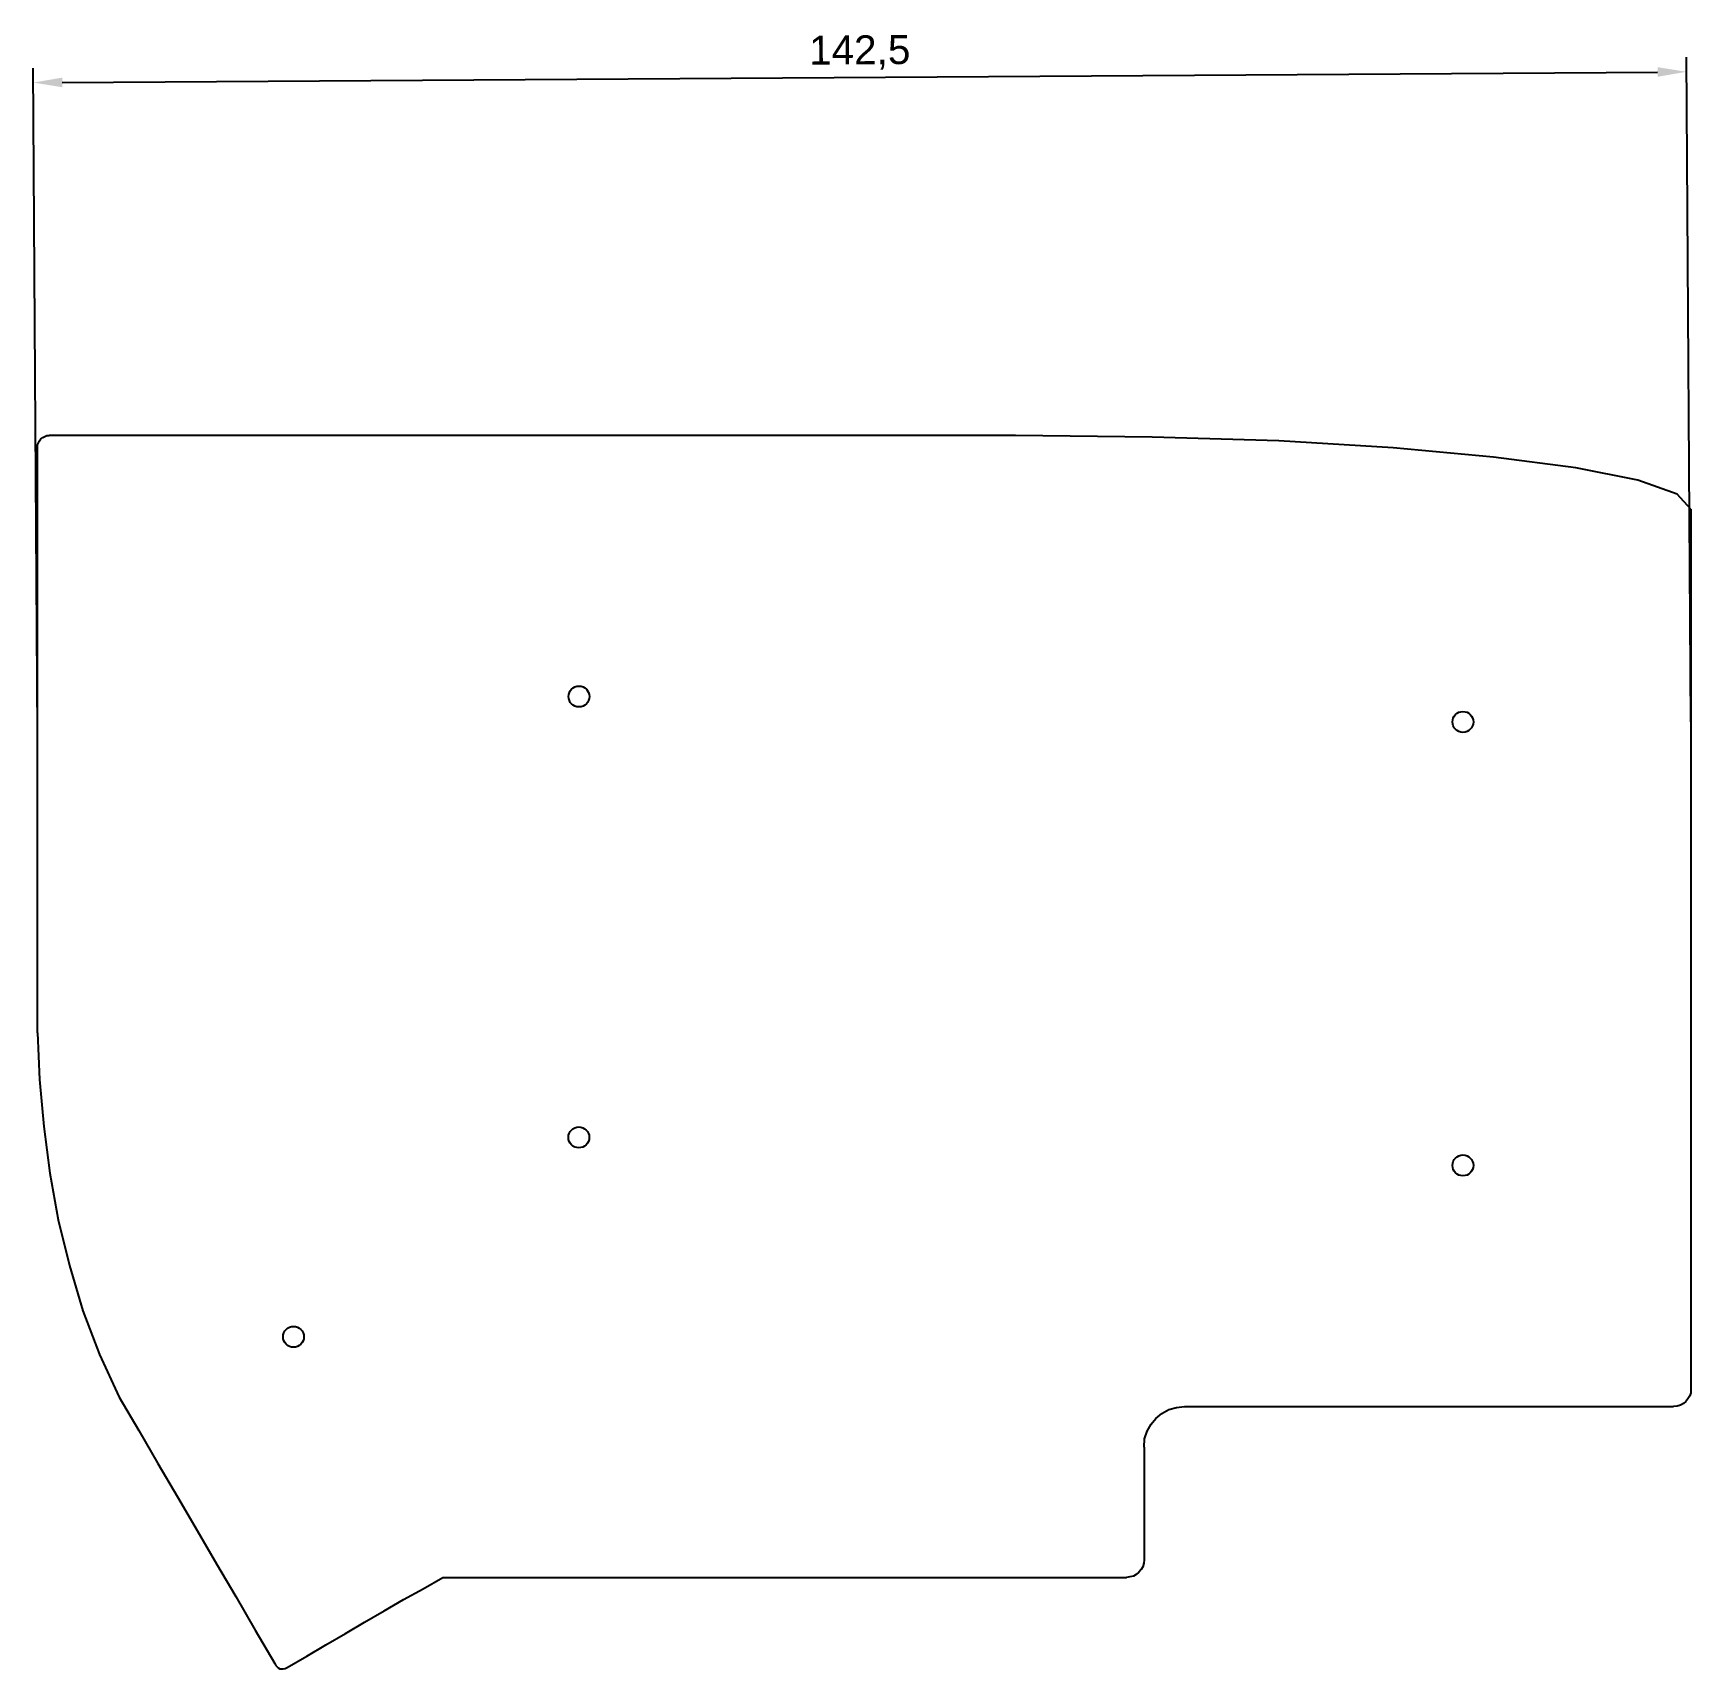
# Model space of a CAD drawing. Header units: millimetres. Extents: x 77 to 220, y 52 to 193.
import ezdxf

# ---------------------------------------------------------------- set-up
doc = ezdxf.new("R2010")
doc.units = ezdxf.units.MM
doc.styles.get("Standard").update_dxf_attribs({"font": 'arial.ttf'})
doc.dimstyles.new('ISO-25', dxfattribs={"dimtxt": 2.5, "dimasz": 2.5, "dimexe": 1.25, "dimexo": 0.625, "dimtad": 1, "dimtxsty": 'Standard', "dimcen": 2.5, "dimadec": 0, "dimazin": 0, "dimtfac": 1, "dimtmove": 0, "dimatfit": 3, "dimfxl": 1, "dimarcsym": 0})

# ---------------------------------------------------------------- blocks, each defined once
blk = doc.blocks.new('*D1')
at = {"color": 0, "lineweight": -2, "transparency": 16777216}
for p, q in [((219.75, 133.47), (219.37, 190.76)), ((77.25, 132.54), (76.88, 189.83)), ((79.39, 188.6), (216.88, 189.49))]:
    blk.add_line(p, q, dxfattribs=at)
at = {"color": 0, "transparency": 16777216}
for points in [[(79.39, 189.01), (79.39, 188.18), (76.89, 188.58)], [(216.88, 189.91), (216.88, 189.08), (219.38, 189.51)]]:
    blk.add_solid(points, dxfattribs=at)
at = {"layer": 'Defpoints', "color": 0, "transparency": 16777216}
for p in [(219.38, 189.51), (77.26, 131.91), (219.75, 132.84)]:
    blk.add_point(p, dxfattribs=at)
at = {"color": 0, "transparency": 16777216, "insert": (148.12, 191.17), "char_height": 2.5, "attachment_point": 5, "rotation": 0.3745}
blk.add_mtext('142,5', dxfattribs=at)

msp = doc.modelspace()

# ---------------------------------------------------------------- linework, layer by layer
at = {"color": 7, "lineweight": -3}
for points in [[(77.258, 157.353), (77.343, 157.522)], [(77.258, 157.141), (77.258, 157.353)], [(77.343, 157.522), (77.428, 157.692)], [(77.428, 157.692), (77.555, 157.861)], [(77.555, 157.861), (77.724, 157.988)], [(77.724, 157.988), (77.893, 158.073)], [(77.893, 158.073), (78.063, 158.157)], [(78.063, 158.157), (78.274, 158.157)], [(88.688, 158.157), (78.274, 158.157)], [(99.102, 158.157), (88.688, 158.157)], [(109.516, 158.157), (99.102, 158.157)], [(119.93, 158.157), (109.516, 158.157)], [(130.344, 158.157), (119.93, 158.157)], [(140.758, 158.157), (130.344, 158.157)], [(151.13, 158.157), (140.758, 158.157)], [(161.544, 158.157), (151.13, 158.157)], [(173.313, 158.03), (161.544, 158.157)], [(184.235, 157.692), (173.313, 158.03)], [(194.098, 157.099), (184.235, 157.692)], [(77.258, 150.834), (77.258, 157.141)], [(202.734, 156.295), (194.098, 157.099)], [(209.846, 155.363), (202.734, 156.295)], [(215.18, 154.305), (209.846, 155.363)], [(218.567, 153.12), (215.18, 154.305)], [(219.752, 151.807), (218.567, 153.12)], [(219.752, 151.807), (219.752, 142.325)], [(77.258, 144.526), (77.258, 150.834)], [(77.258, 138.218), (77.258, 144.526)], [(219.752, 142.325), (219.752, 132.842)], [(77.258, 131.911), (77.258, 138.218)], [(77.258, 125.603), (77.258, 131.911)], [(219.752, 132.842), (219.752, 123.359)], [(77.258, 119.295), (77.258, 125.603)], [(219.752, 123.359), (219.752, 113.877)], [(77.258, 112.988), (77.258, 119.295)], [(77.258, 106.68), (77.258, 112.988)], [(219.752, 113.877), (219.752, 104.394)], [(77.258, 106.68), (77.428, 102.658)], [(219.752, 104.394), (219.752, 94.911)], [(77.428, 102.658), (77.809, 98.594)], [(77.809, 98.594), (78.317, 94.573)], [(78.317, 94.573), (79.036, 90.551)], [(219.752, 94.911), (219.752, 85.471)], [(79.036, 90.551), (80.01, 86.614)], [(80.01, 86.614), (81.153, 82.719)], [(219.752, 85.471), (219.752, 75.988)], [(81.153, 82.719), (82.592, 78.952)], [(82.592, 78.952), (84.286, 75.269)], [(219.752, 75.988), (219.752, 75.65)], [(84.286, 75.269), (85.979, 72.39)], [(174.752, 74.21), (175.429, 74.38)], [(175.429, 74.38), (176.107, 74.464)], [(176.107, 74.464), (181.398, 74.464)], [(181.398, 74.464), (186.648, 74.464)], [(186.648, 74.464), (191.939, 74.464)], [(191.939, 74.464), (197.189, 74.464)], [(197.189, 74.464), (202.48, 74.464)], [(202.48, 74.464), (207.73, 74.464)], [(207.73, 74.464), (212.979, 74.464)], [(212.979, 74.464), (218.271, 74.464)], [(218.567, 74.507), (218.271, 74.464)], [(218.863, 74.591), (218.567, 74.507)], [(219.117, 74.718), (218.863, 74.591)], [(219.329, 74.888), (219.117, 74.718)], [(219.498, 75.142), (219.329, 74.888)], [(219.668, 75.396), (219.498, 75.142)], [(219.752, 75.65), (219.668, 75.396)], [(172.889, 72.348), (173.228, 72.94)], [(173.228, 72.94), (173.651, 73.448)], [(173.651, 73.448), (174.159, 73.872)], [(174.159, 73.872), (174.752, 74.21)], [(85.979, 72.39), (87.63, 69.554)], [(172.635, 70.951), (172.678, 71.67)], [(172.678, 71.67), (172.889, 72.348)], [(172.635, 70.951), (172.635, 69.765)], [(87.63, 69.554), (89.323, 66.675)], [(172.635, 69.765), (172.635, 68.538)], [(172.635, 68.538), (172.635, 67.31)], [(172.635, 67.31), (172.635, 66.082)], [(89.323, 66.675), (91.017, 63.796)], [(172.635, 66.082), (172.635, 64.897)], [(172.635, 64.897), (172.635, 63.669)], [(91.017, 63.796), (92.668, 60.918)], [(172.635, 63.669), (172.635, 62.442)], [(172.635, 62.442), (172.635, 61.214)], [(92.668, 60.918), (94.361, 58.081)], [(172.17, 60.198), (171.958, 59.986)], [(172.381, 60.41), (172.17, 60.198)], [(172.508, 60.664), (172.381, 60.41)], [(172.593, 60.96), (172.508, 60.664)], [(172.635, 61.256), (172.593, 60.96)], [(108.797, 57.827), (110.49, 58.759)], [(110.49, 58.759), (112.183, 59.732)], [(112.183, 59.732), (119.549, 59.732)], [(119.549, 59.732), (126.915, 59.732)], [(126.915, 59.732), (134.281, 59.732)], [(134.281, 59.732), (141.647, 59.732)], [(141.647, 59.732), (149.013, 59.732)], [(149.013, 59.732), (156.379, 59.732)], [(156.379, 59.732), (163.745, 59.732)], [(163.745, 59.732), (171.111, 59.732)], [(171.408, 59.775), (171.111, 59.732)], [(171.704, 59.859), (171.408, 59.775)], [(171.958, 59.986), (171.704, 59.859)], [(94.361, 58.081), (96.012, 55.203)], [(107.146, 56.854), (108.797, 57.827)], [(103.801, 54.906), (105.452, 55.88)], [(105.452, 55.88), (107.146, 56.854)], [(96.012, 55.203), (97.705, 52.324)], [(102.108, 53.933), (103.801, 54.906)], [(98.764, 51.985), (100.457, 52.959)], [(100.457, 52.959), (102.108, 53.933)], [(97.705, 52.324), (97.79, 52.155)], [(97.79, 52.155), (97.917, 52.028)], [(97.917, 52.028), (98.002, 51.943)], [(98.002, 51.943), (98.129, 51.858)], [(98.129, 51.858), (98.298, 51.858)], [(98.298, 51.858), (98.425, 51.858)], [(98.425, 51.858), (98.594, 51.901)], [(98.594, 51.901), (98.764, 51.985)]]:
    msp.add_lwpolyline(points, dxfattribs=at)
for centre in [(123.924, 135.664), (200.11, 133.477), (123.91, 97.663), (200.11, 95.25), (99.314, 80.476)]:
    msp.add_circle(centre, 0.9)

# ---------------------------------------------------------------- dimensions: what is measured, and where the dimension line sits
dim = msp.add_aligned_dim(p1=(77.258, 131.911), p2=(219.752, 132.842), distance=56.67, dimstyle='ISO-25')
dim.commit()
dim.dimension.update_dxf_attribs({"geometry": '*D1', "text_midpoint": (148.121, 191.173)})

doc.saveas('drawing.dxf')
